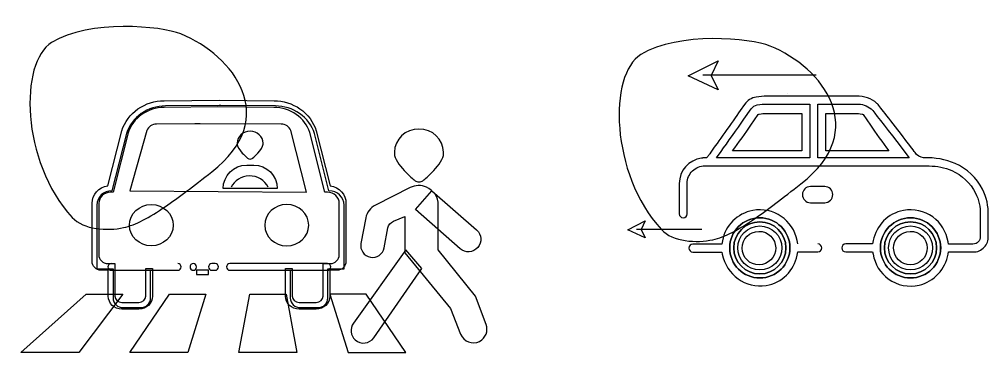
# Model space of a CAD drawing. Header units: millimetres. Extents: x 27 to 266, y 34 to 188.
# Drawn here: x 27.2 to 134.2, y 150.7 to 187.6 of the extents above; entities that cross this region are included whole.
import ezdxf

# ---------------------------------------------------------------- set-up
doc = ezdxf.new("R2010")
doc.units = ezdxf.units.MM
doc.layers.get('0').update_dxf_attribs({"linetype": 'CONTINUOUS'})

msp = doc.modelspace()

# ---------------------------------------------------------------- linework, layer by layer
at = {"color": 160}
for p, q in [((101.017, 181.317), (104.325, 182.998)), ((104.325, 182.998), (103.572, 181.376)), ((104.331, 179.776), (101.017, 181.317)), ((102.642, 181.423), (115.142, 181.423)), ((103.572, 181.376), (104.331, 179.776)), ((119.601, 179.064), (109.703, 179.064)), ((111.963, 179.356), (111.963, 179.356)), ((43.1821, 178.579), (49.2993, 178.628)), ((49.1091, 177.89), (43.1878, 177.84)), ((55.3089, 177.84), (49.1091, 177.89)), ((49.2993, 178.628), (55.3145, 178.579)), ((107.262, 178.171), (106.777, 177.479)), ((107.18, 176.528), (107.986, 177.675)), ((109.699, 178.191), (114.449, 178.191)), ((114.449, 178.191), (114.449, 172.245)), ((115.327, 178.193), (119.615, 178.194)), ((115.327, 172.247), (115.327, 178.193)), ((121.234, 177.676), (121.285, 177.628)), ((107.96, 175.882), (108.771, 177.038)), ((109.729, 177.162), (113.589, 177.162)), ((113.589, 177.162), (113.589, 173.021)), ((116.224, 177.162), (119.378, 177.162)), ((116.224, 173.021), (116.224, 177.162)), ((120.336, 177.038), (121.147, 175.882)), ((46.579, 176.035), (42.3513, 175.995)), ((47.1689, 176.035), (46.579, 176.035)), ((56.0931, 175.995), (47.1689, 176.035)), ((36.9796, 169.182), (38.5163, 175.245)), ((39.2257, 175.044), (37.5613, 168.472)), ((41.2873, 175.266), (39.4092, 168.602)), ((58.9153, 168.458), (57.1581, 175.266)), ((60.9353, 168.472), (59.2653, 175.063)), ((59.975, 175.265), (61.517, 169.182)), ((51.2452, 173.867), (51.2396, 173.791)), ((54.1087, 173.791), (54.1045, 173.867)), ((124.05, 174.056), (125.433, 172.247)), ((51.8171, 172.789), (51.9328, 172.668)), ((53.4155, 172.668), (53.5312, 172.789)), ((68.6139, 172.9), (68.6043, 172.756)), ((74.0322, 172.756), (74.0227, 172.9)), ((103.05, 172.247), (102.656, 172.247)), ((103.185, 172.411), (103.05, 172.247)), ((103.535, 172.9), (103.409, 172.716)), ((104.148, 172.245), (104.658, 172.959)), ((113.589, 173.021), (105.942, 173.021)), ((125.433, 172.247), (115.327, 172.247)), ((123.166, 173.021), (116.224, 173.021)), ((127.04, 172.277), (127.018, 172.278)), ((127.065, 172.277), (127.04, 172.277)), ((52.3035, 171.458), (53.0722, 171.458)), ((102.595, 172.229), (102.507, 172.208)), ((102.897, 171.369), (127.627, 171.369)), ((114.449, 172.245), (104.148, 172.245)), ((69.6969, 170.862), (69.9149, 170.633)), ((72.722, 170.633), (72.9396, 170.862)), ((100.044, 169.432), (100.044, 166.07)), ((100.922, 166.07), (100.922, 169.434)), ((116.1, 169.085), (114.53, 169.085)), ((37.5613, 168.472), (37.2787, 168.468)), ((39.4092, 168.602), (58.9153, 168.458)), ((55.6729, 168.859), (49.7032, 168.859)), ((55.6729, 168.859), (55.6729, 168.859)), ((61.2179, 168.468), (60.9353, 168.472)), ((70.3598, 168.965), (66.5138, 167.033)), ((70.9154, 166.548), (72.7301, 168.622)), ((72.7301, 168.622), (77.6841, 164.288)), ((35.2351, 160.827), (35.2351, 167.237)), ((35.9724, 167.237), (35.9724, 161.565)), ((62.5242, 161.565), (62.5242, 167.237)), ((63.2615, 167.237), (63.2615, 160.827)), ((73.4233, 162.077), (73.4413, 167.058)), ((114.53, 167.305), (116.1, 167.305)), ((75.8694, 162.213), (70.9154, 166.548)), ((44.1992, 164.816), (44.1992, 164.816)), ((54.2974, 164.816), (54.2974, 164.816)), ((65.4459, 165.62), (64.9097, 162.8)), ((65.4459, 165.62), (65.4459, 165.62)), ((68.49, 165.246), (69.741, 165.759)), ((69.741, 165.759), (69.741, 161.742)), ((94.3737, 164.32), (96.2875, 165.293)), ((96.2875, 165.293), (95.8522, 164.355)), ((108.94, 165.633), (108.941, 165.633)), ((67.4716, 162.312), (67.8879, 164.507)), ((96.2918, 163.429), (94.3737, 164.32)), ((95.3149, 164.382), (102.549, 164.382)), ((95.8522, 164.355), (96.2918, 163.429)), ((104.745, 162.719), (101.55, 162.719)), ((104.813, 163.088), (104.745, 162.719)), ((107.02, 162.636), (107.02, 162.636)), ((113.134, 162.74), (113.064, 163.106)), ((121.384, 162.74), (118.422, 162.74)), ((121.455, 163.106), (121.384, 162.74)), ((123.746, 162.636), (123.746, 162.636)), ((129.775, 162.731), (129.73, 162.975)), ((132.464, 162.731), (129.775, 162.731)), ((69.8747, 162.078), (64.0733, 153.975)), ((69.741, 161.742), (74.8097, 155.608)), ((71.622, 160.014), (69.8747, 162.078)), ((77.549, 156.959), (73.4233, 162.077)), ((75.8694, 162.213), (75.8694, 162.213)), ((101.55, 161.842), (104.749, 161.842)), ((104.749, 161.842), (104.796, 161.608)), ((113.064, 161.496), (113.135, 161.862)), ((113.135, 161.862), (115.345, 161.862)), ((118.422, 161.862), (121.387, 161.862)), ((121.387, 161.862), (121.434, 161.618)), ((129.735, 161.623), (129.78, 161.855)), ((129.78, 161.855), (132.467, 161.855)), ((36.9729, 160.565), (37.761, 160.565)), ((37.761, 160.565), (37.761, 156.963)), ((48.8075, 160.565), (48.4614, 160.565)), ((61.2126, 160.565), (50.4444, 160.565)), ((60.7356, 156.963), (60.7356, 160.565)), ((60.7356, 160.565), (61.5237, 160.565)), ((65.9571, 161.274), (65.9571, 161.274)), ((37.0223, 159.826), (36.2342, 159.826)), ((37.0223, 156.963), (37.0223, 159.826)), ((37.3585, 159.826), (44.6938, 159.826)), ((41.166, 156.963), (41.166, 160.036)), ((41.166, 160.036), (41.9047, 160.036)), ((41.9047, 160.036), (41.9047, 156.963)), ((45.0631, 160.196), (45.0631, 160.196)), ((46.0431, 160.196), (46.0431, 160.196)), ((46.7663, 160.182), (46.7663, 160.209)), ((48.0921, 160.196), (48.0921, 160.196)), ((48.4614, 159.826), (48.8075, 159.826)), ((49.1765, 160.196), (49.1765, 160.196)), ((50.0765, 160.196), (50.0765, 160.196)), ((50.4444, 159.826), (61.2126, 159.826)), ((56.5919, 156.963), (56.5919, 160.036)), ((56.5919, 160.036), (57.3306, 160.036)), ((57.3306, 160.036), (57.3306, 156.963)), ((62.2625, 159.826), (61.4743, 159.826)), ((61.4743, 159.826), (61.4743, 156.963)), ((66.3402, 152.379), (71.622, 160.014)), ((108.942, 158.978), (108.941, 158.978)), ((125.575, 158.978), (125.575, 158.978)), ((27.3844, 150.723), (34.597, 157.18)), ((38.614, 157.18), (33.784, 150.723)), ((34.597, 157.18), (38.614, 157.18)), ((38.5177, 156.272), (40.4096, 156.272)), ((39.3996, 150.723), (43.7885, 157.18)), ((43.7885, 157.18), (47.807, 157.18)), ((47.807, 157.18), (45.7976, 150.723)), ((51.4421, 150.723), (52.6327, 157.18)), ((52.6327, 157.18), (56.6512, 157.18)), ((56.6512, 157.18), (57.8418, 150.723)), ((58.087, 156.272), (59.9793, 156.272)), ((65.4939, 157.18), (61.4772, 157.18)), ((61.4772, 157.18), (63.4862, 150.723)), ((69.8846, 150.723), (65.4939, 157.18)), ((78.7259, 153.841), (77.549, 156.959)), ((40.4096, 155.535), (38.5177, 155.535)), ((59.9793, 155.535), (58.087, 155.535)), ((74.8097, 155.608), (75.9188, 152.765)), ((64.2814, 152.131), (64.2814, 152.13)), ((78.0038, 151.973), (78.0038, 151.973)), ((33.784, 150.723), (27.3844, 150.723)), ((45.7976, 150.723), (39.3996, 150.723)), ((57.8418, 150.723), (51.4421, 150.723)), ((63.4862, 150.723), (69.8846, 150.723))]:
    msp.add_line(p, q, dxfattribs=at)
at = {"color": 7}
for p, q in [((102.642, 181.423), (115.142, 181.423)), ((49.2647, 178.055), (43.3419, 178.005)), ((49.4563, 178.055), (49.2647, 178.055)), ((55.4672, 178.005), (49.4563, 178.055)), ((40.6894, 177.173), (40.67, 177.159)), ((58.1395, 177.159), (58.1201, 177.173)), ((116.224, 177.162), (119.378, 177.162)), ((120.336, 177.038), (121.147, 175.882)), ((46.579, 176.035), (42.3513, 175.995)), ((47.1689, 176.035), (46.579, 176.035)), ((56.0931, 175.995), (47.1689, 176.035)), ((39.0303, 174.95), (37.429, 168.632)), ((41.2873, 175.266), (39.4092, 168.602)), ((58.9153, 168.458), (57.1581, 175.266)), ((61.3805, 168.632), (59.7793, 174.95)), ((51.2452, 173.867), (51.2396, 173.791)), ((51.8171, 172.789), (51.9328, 172.668)), ((53.4155, 172.668), (53.5312, 172.789)), ((68.6139, 172.9), (68.6043, 172.756)), ((123.166, 173.021), (116.224, 173.021)), ((52.3035, 171.458), (53.0722, 171.458)), ((69.6969, 170.862), (69.9149, 170.633)), ((72.722, 170.633), (72.9396, 170.862)), ((116.1, 169.085), (114.53, 169.085)), ((37.429, 168.632), (37.429, 168.632)), ((55.6729, 168.859), (49.7032, 168.859)), ((70.3598, 168.965), (66.5138, 167.033)), ((70.9154, 166.548), (72.7301, 168.622)), ((72.7301, 168.622), (77.6841, 164.288)), ((35.76, 167.033), (35.76, 159.992)), ((63.0495, 159.992), (63.0495, 167.033)), ((73.4233, 162.077), (73.4413, 167.058)), ((75.8694, 162.213), (70.9154, 166.548)), ((65.4459, 165.62), (64.9097, 162.8)), ((68.49, 165.246), (69.741, 165.759)), ((69.741, 165.759), (69.741, 161.742)), ((108.941, 165.633), (108.94, 165.633)), ((67.4716, 162.312), (67.8879, 164.507)), ((95.3149, 164.382), (102.549, 164.382)), ((108.941, 164.731), (108.941, 164.731)), ((69.8747, 162.078), (64.0733, 153.975)), ((69.741, 161.742), (74.8097, 155.608)), ((77.549, 156.959), (73.4233, 162.077)), ((111.818, 162.305), (111.818, 162.305)), ((111.818, 162.305), (111.818, 162.305)), ((65.9571, 161.274), (65.9571, 161.274)), ((35.76, 159.992), (37.549, 159.992)), ((37.549, 159.992), (37.549, 156.759)), ((41.6927, 156.759), (41.6927, 159.832)), ((48.0921, 159.826), (46.7663, 159.826)), ((46.7663, 159.826), (46.7663, 159.377)), ((48.0921, 159.377), (48.0921, 159.826)), ((57.1168, 159.832), (57.1168, 156.759)), ((61.2606, 156.759), (61.2606, 159.992)), ((61.2606, 159.992), (63.0495, 159.992)), ((66.3402, 152.379), (71.622, 160.014)), ((108.942, 159.88), (108.941, 159.88)), ((46.7663, 159.377), (48.0921, 159.377)), ((108.941, 158.978), (108.942, 158.978)), ((108.942, 158.978), (108.942, 158.978)), ((125.575, 158.978), (125.575, 158.978)), ((27.3844, 150.723), (34.597, 157.18)), ((38.614, 157.18), (33.784, 150.723)), ((34.597, 157.18), (38.614, 157.18)), ((39.3996, 150.723), (43.7885, 157.18)), ((43.7885, 157.18), (47.807, 157.18)), ((47.807, 157.18), (45.7976, 150.723)), ((51.4421, 150.723), (52.6327, 157.18)), ((52.6327, 157.18), (56.6512, 157.18)), ((56.6512, 157.18), (57.8418, 150.723)), ((65.4939, 157.18), (61.4772, 157.18)), ((61.4772, 157.18), (63.4862, 150.723)), ((69.8846, 150.723), (65.4939, 157.18)), ((78.7259, 153.841), (77.549, 156.959)), ((38.6747, 155.699), (40.5666, 155.699)), ((58.2429, 155.699), (60.1349, 155.699)), ((74.8097, 155.608), (75.9188, 152.765)), ((64.2814, 152.131), (64.2814, 152.13)), ((78.0038, 151.973), (78.0038, 151.973)), ((33.784, 150.723), (27.3844, 150.723)), ((45.7976, 150.723), (39.3996, 150.723)), ((57.8418, 150.723), (51.4421, 150.723)), ((63.4862, 150.723), (69.8846, 150.723))]:
    msp.add_line(p, q, dxfattribs=at)
at = {"color": 2}
for p, q in [((107.96, 175.882), (108.771, 177.038)), ((109.729, 177.162), (113.589, 177.162)), ((113.589, 173.021), (105.942, 173.021))]:
    msp.add_line(p, q, dxfattribs=at)
for points in [[(45.037, 185.955), (42.8653, 186.847), (34.9567, 187.573), (30.7647, 185.014)], [(110.079, 184.618), (107.907, 185.509), (99.9973, 186.236), (95.8053, 183.676)], [(48.4449, 170.724), (56.0931, 176.677), (50.9214, 183.542), (45.037, 185.955)], [(30.7647, 185.014), (27.2094, 182.844), (27.3417, 171.887), (33.0371, 165.673)], [(113.485, 169.386), (121.134, 175.34), (115.962, 182.204), (110.079, 184.618)], [(95.8053, 183.676), (92.25, 181.506), (92.3823, 170.549), (98.0779, 164.335)], [(108.771, 177.038), (108.796, 177.074), (108.835, 177.101), (108.862, 177.107)], [(108.862, 177.107), (109.145, 177.151), (109.431, 177.17), (109.729, 177.162)], [(105.942, 173.021), (106.595, 173.943), (107.378, 175.055), (107.96, 175.882)], [(43.3215, 166.87), (44.7477, 167.855), (46.4054, 169.135), (48.4449, 170.724)], [(108.362, 165.533), (109.788, 166.517), (111.446, 167.797), (113.485, 169.386)], [(38.7131, 164.55), (40.0801, 164.858), (41.5163, 165.625), (43.3215, 166.87)], [(33.0371, 165.673), (34.2842, 164.312), (36.9327, 164.152), (38.7131, 164.55)], [(103.754, 163.213), (105.121, 163.52), (106.557, 164.287), (108.362, 165.533)], [(98.0779, 164.335), (99.3249, 162.974), (101.974, 162.814), (103.754, 163.213)]]:
    msp.add_open_spline(points, degree=3, dxfattribs=at)
at = {"color": 160}
for points in [[(108.534, 178.984), (108.026, 178.897), (107.56, 178.601), (107.262, 178.171)], [(109.703, 179.064), (109.309, 179.072), (108.917, 179.044), (108.534, 178.984)], [(121.867, 178.284), (121.256, 178.827), (120.439, 179.111), (119.601, 179.064)], [(38.5163, 175.245), (38.8207, 176.221), (39.4533, 177.074), (40.302, 177.665)], [(40.302, 177.665), (41.1565, 178.262), (42.146, 178.572), (43.1821, 178.579)], [(43.1878, 177.84), (42.3002, 177.835), (41.4556, 177.57), (40.7444, 177.074)], [(57.773, 177.06), (57.041, 177.57), (56.1964, 177.835), (55.3089, 177.84)], [(55.3145, 178.579), (56.3506, 178.572), (57.3401, 178.262), (58.1752, 177.679)], [(58.1752, 177.679), (59.0434, 177.074), (59.6759, 176.221), (59.975, 175.265)], [(107.986, 177.675), (108.137, 177.902), (108.387, 178.067), (108.664, 178.121)], [(108.664, 178.121), (109.015, 178.177), (109.358, 178.2), (109.699, 178.191)], [(119.615, 178.194), (120.203, 178.229), (120.777, 178.045), (121.234, 177.676)], [(121.285, 177.628), (121.486, 177.406), (122.761, 175.741), (124.05, 174.056)], [(124.757, 174.577), (123.111, 176.731), (122.096, 178.055), (121.867, 178.284)], [(40.7444, 177.074), (40.0085, 176.561), (39.4765, 175.845), (39.2257, 175.044)], [(59.2653, 175.063), (59.0201, 175.845), (58.4881, 176.561), (57.773, 177.06)], [(106.777, 177.479), (105.884, 176.21), (104.243, 173.875), (103.535, 172.9)], [(104.658, 172.959), (105.368, 173.953), (106.437, 175.471), (107.18, 176.528)], [(108.771, 177.038), (108.796, 177.074), (108.835, 177.101), (108.862, 177.107)], [(108.862, 177.107), (109.145, 177.151), (109.431, 177.17), (109.729, 177.162)], [(119.378, 177.162), (119.676, 177.17), (119.962, 177.151), (120.245, 177.105)], [(120.245, 177.105), (120.273, 177.1), (120.311, 177.074), (120.336, 177.038)], [(42.3513, 175.995), (41.8677, 175.993), (41.4376, 175.7), (41.2873, 175.266)], [(57.1581, 175.266), (57.0068, 175.7), (56.5781, 175.993), (56.0931, 175.995)], [(105.942, 173.021), (106.595, 173.943), (107.378, 175.055), (107.96, 175.882)], [(121.147, 175.882), (121.731, 175.055), (122.512, 173.943), (123.166, 173.021)], [(52.6743, 175.212), (51.8844, 175.212), (51.2452, 174.61), (51.2452, 173.867)], [(54.1045, 173.867), (54.1045, 174.61), (53.4638, 175.212), (52.6743, 175.212)], [(71.3176, 175.443), (69.8253, 175.443), (68.6139, 174.305), (68.6139, 172.9)], [(74.0227, 172.9), (74.0227, 174.305), (72.8116, 175.443), (71.3176, 175.443)], [(126.073, 172.858), (125.858, 173.135), (125.348, 173.802), (124.757, 174.577)], [(51.2396, 173.791), (51.2396, 173.492), (51.5235, 173.106), (51.8171, 172.789)], [(53.5312, 172.789), (53.8247, 173.106), (54.1087, 173.492), (54.1087, 173.791)], [(51.9328, 172.668), (52.1892, 172.405), (52.4245, 172.211), (52.4468, 172.193)], [(52.9029, 172.193), (52.9237, 172.211), (53.1594, 172.405), (53.4155, 172.668)], [(68.6043, 172.756), (68.6043, 172.192), (69.143, 171.462), (69.6969, 170.862)], [(72.9396, 170.862), (73.4935, 171.462), (74.0322, 172.192), (74.0322, 172.756)], [(102.656, 172.247), (102.658, 172.245), (102.627, 172.238), (102.595, 172.229)], [(103.409, 172.716), (103.346, 172.619), (103.269, 172.513), (103.185, 172.411)], [(127.018, 172.278), (126.628, 172.31), (126.276, 172.526), (126.073, 172.858)], [(130.52, 171.644), (129.43, 172.087), (128.257, 172.303), (127.065, 172.277)], [(49.7032, 168.859), (49.7032, 170.295), (50.8674, 171.458), (52.3035, 171.458)], [(52.4468, 172.193), (52.5074, 172.145), (52.5872, 172.117), (52.6743, 172.117)], [(52.6743, 172.117), (52.7611, 172.117), (52.8422, 172.145), (52.9029, 172.193)], [(53.0722, 171.458), (54.5084, 171.458), (55.6729, 170.295), (55.6729, 168.859)], [(102.507, 172.208), (101.108, 172.036), (100.048, 170.842), (100.044, 169.432)], [(101.51, 170.813), (101.883, 171.177), (102.372, 171.385), (102.897, 171.369)], [(127.627, 171.369), (128.514, 171.355), (129.347, 171.181), (130.135, 170.853)], [(133.513, 168.782), (132.866, 170.045), (131.804, 171.059), (130.52, 171.644)], [(52.5611, 170.254), (51.6834, 170.225), (50.9404, 169.719), (50.6042, 169.011)], [(54.6587, 169.02), (54.3045, 169.773), (53.4913, 170.285), (52.5611, 170.254)], [(69.9149, 170.633), (70.4014, 170.134), (70.8462, 169.767), (70.8875, 169.734)], [(71.749, 169.734), (71.7903, 169.767), (72.2355, 170.134), (72.722, 170.633)], [(100.922, 169.434), (100.928, 169.96), (101.137, 170.448), (101.51, 170.813)], [(130.135, 170.853), (131.262, 170.342), (132.183, 169.464), (132.738, 168.374)], [(35.2351, 167.237), (35.2351, 168.21), (35.9943, 169.032), (36.9796, 169.182)], [(61.517, 169.182), (62.5023, 169.032), (63.2615, 168.21), (63.2615, 167.237)], [(72.1374, 169.026), (71.5656, 169.266), (70.9154, 169.244), (70.3598, 168.965)], [(70.8875, 169.734), (71.0008, 169.642), (71.1535, 169.591), (71.319, 169.591)], [(71.319, 169.591), (71.483, 169.591), (71.6361, 169.642), (71.749, 169.734)], [(114.53, 169.085), (114.04, 169.085), (113.641, 168.686), (113.641, 168.195)], [(116.99, 168.195), (116.99, 168.686), (116.59, 169.085), (116.1, 169.085)], [(37.2787, 168.468), (36.5594, 168.456), (35.9724, 167.903), (35.9724, 167.237)], [(62.5242, 167.237), (62.5242, 167.903), (61.9372, 168.456), (61.2179, 168.468)], [(73.4413, 167.058), (73.4441, 167.917), (72.9297, 168.693), (72.1374, 169.026)], [(113.641, 168.195), (113.641, 167.703), (114.04, 167.305), (114.53, 167.305)], [(116.1, 167.305), (116.59, 167.305), (116.99, 167.703), (116.99, 168.195)], [(132.738, 168.374), (133.128, 167.644), (133.314, 166.812), (133.27, 165.976)], [(134.145, 165.934), (134.195, 166.93), (133.975, 167.911), (133.513, 168.782)], [(39.3485, 164.816), (39.3485, 166.077), (40.4357, 167.098), (41.7738, 167.098)], [(41.7738, 167.098), (43.1147, 167.098), (44.1992, 166.077), (44.1992, 164.816)], [(56.7228, 167.098), (55.3833, 167.098), (54.2974, 166.077), (54.2974, 164.816)], [(59.1481, 164.816), (59.1481, 166.077), (58.0623, 167.098), (56.7228, 167.098)], [(66.5138, 167.033), (65.9571, 166.754), (65.563, 166.231), (65.4459, 165.62)], [(100.044, 166.07), (100.044, 165.829), (100.241, 165.632), (100.484, 165.632)], [(100.484, 165.632), (100.725, 165.632), (100.922, 165.829), (100.922, 166.07)], [(108.152, 166.442), (106.444, 166.116), (105.132, 164.798), (104.813, 163.088)], [(113.064, 163.106), (112.63, 165.38), (110.426, 166.875), (108.152, 166.442)], [(124.799, 166.444), (123.093, 166.121), (121.78, 164.811), (121.455, 163.106)], [(128.039, 165.722), (127.094, 166.404), (125.936, 166.661), (124.799, 166.444)], [(133.27, 165.976), (133.252, 165.479), (133.258, 164.981), (133.265, 164.501)], [(134.142, 164.983), (134.14, 165.301), (134.137, 165.618), (134.145, 165.934)], [(41.7738, 162.534), (40.4357, 162.534), (39.3485, 163.555), (39.3485, 164.816)], [(44.1992, 164.816), (44.1992, 163.555), (43.1147, 162.534), (41.7738, 162.534)], [(54.2974, 164.816), (54.2974, 163.555), (55.3833, 162.534), (56.7228, 162.534)], [(56.7228, 162.534), (58.0623, 162.534), (59.1481, 163.555), (59.1481, 164.816)], [(67.8879, 164.507), (67.951, 164.84), (68.1771, 165.118), (68.49, 165.246)], [(105.613, 162.304), (105.613, 164.138), (107.105, 165.632), (108.94, 165.633)], [(108.941, 165.633), (110.775, 165.633), (112.269, 164.141), (112.269, 162.307)], [(122.246, 162.305), (122.246, 164.139), (123.74, 165.633), (125.575, 165.633)], [(125.575, 165.633), (127.409, 165.633), (128.903, 164.139), (128.903, 162.305)], [(129.73, 162.975), (129.523, 164.068), (128.94, 165.072), (128.039, 165.722)], [(134.145, 164.502), (134.145, 164.67), (134.144, 164.827), (134.142, 164.983)], [(77.6841, 164.288), (78.256, 163.787), (78.3138, 162.916), (77.8136, 162.343)], [(107.02, 162.636), (107.214, 163.639), (108.186, 164.297), (109.19, 164.101)], [(109.19, 164.101), (110.195, 163.907), (110.851, 162.934), (110.657, 161.931)], [(123.746, 162.636), (123.942, 163.639), (124.914, 164.297), (125.918, 164.101)], [(125.918, 164.101), (126.923, 163.907), (127.579, 162.934), (127.385, 161.931)], [(133.265, 164.501), (133.265, 164.367), (133.267, 164.239), (133.269, 164.11)], [(133.269, 164.11), (133.27, 163.949), (133.271, 163.788), (133.27, 163.624)], [(134.152, 163.593), (134.152, 163.919), (134.152, 164.211), (134.145, 164.502)], [(64.9097, 162.8), (64.7746, 162.089), (65.2445, 161.404), (65.9571, 161.274)], [(101.55, 162.719), (101.309, 162.719), (101.112, 162.522), (101.112, 162.281)], [(108.485, 160.464), (107.482, 160.66), (106.824, 161.631), (107.02, 162.636)], [(115.783, 162.3), (115.783, 162.542), (115.587, 162.74), (115.345, 162.74)], [(118.422, 162.74), (118.179, 162.74), (117.982, 162.542), (117.982, 162.3)], [(125.213, 160.464), (124.208, 160.66), (123.552, 161.631), (123.746, 162.636)], [(133.27, 163.624), (133.27, 163.058), (132.976, 162.731), (132.464, 162.731)], [(133.722, 162.383), (134.021, 162.702), (134.177, 163.145), (134.153, 163.583)], [(134.153, 163.583), (134.153, 163.586), (134.153, 163.59), (134.152, 163.593)], [(35.9724, 161.565), (35.9724, 161.013), (36.4201, 160.565), (36.9729, 160.565)], [(61.5237, 160.565), (62.0765, 160.565), (62.5242, 161.013), (62.5242, 161.565)], [(65.9571, 161.274), (66.6612, 161.145), (67.3379, 161.609), (67.4716, 162.312)], [(77.8136, 162.343), (77.312, 161.771), (76.4413, 161.712), (75.8694, 162.213)], [(101.112, 162.281), (101.112, 162.038), (101.309, 161.842), (101.55, 161.842)], [(104.796, 161.608), (105.242, 159.358), (107.374, 157.773), (109.635, 158.153)], [(108.941, 158.978), (107.107, 158.978), (105.614, 160.468), (105.613, 162.304)], [(110.657, 161.931), (110.461, 160.926), (109.489, 160.27), (108.485, 160.464)], [(112.269, 162.307), (112.267, 160.473), (110.775, 158.979), (108.942, 158.978)], [(115.345, 161.862), (115.587, 161.862), (115.783, 162.059), (115.783, 162.3)], [(117.982, 162.3), (117.982, 162.059), (118.179, 161.862), (118.422, 161.862)], [(121.434, 161.618), (121.642, 160.528), (122.224, 159.524), (123.125, 158.875)], [(125.575, 158.978), (123.74, 158.978), (122.246, 160.47), (122.246, 162.305)], [(127.385, 161.931), (127.189, 160.926), (126.217, 160.27), (125.213, 160.464)], [(128.903, 162.305), (128.9, 160.473), (127.408, 158.979), (125.575, 158.978)], [(126.529, 158.189), (128.181, 158.568), (129.413, 159.959), (129.735, 161.623)], [(132.467, 161.855), (132.96, 161.842), (133.396, 162.031), (133.722, 162.383)], [(36.2342, 159.826), (35.6817, 159.826), (35.2351, 160.274), (35.2351, 160.827)], [(37.3585, 160.565), (37.1546, 160.565), (36.9895, 160.4), (36.9895, 160.196)], [(45.0631, 160.196), (45.0631, 160.4), (44.898, 160.565), (44.6938, 160.565)], [(46.4125, 160.565), (46.2082, 160.565), (46.0431, 160.4), (46.0431, 160.196)], [(46.7663, 160.209), (46.7663, 160.406), (46.6079, 160.565), (46.4125, 160.565)], [(48.4614, 160.565), (48.2575, 160.565), (48.0921, 160.4), (48.0921, 160.196)], [(49.1765, 160.196), (49.1765, 160.4), (49.0114, 160.565), (48.8075, 160.565)], [(50.4444, 160.565), (50.2419, 160.565), (50.0765, 160.4), (50.0765, 160.196)], [(61.5819, 160.196), (61.5819, 160.4), (61.4165, 160.565), (61.2126, 160.565)], [(63.2615, 160.827), (63.2615, 160.274), (62.8153, 159.826), (62.2625, 159.826)], [(109.635, 158.153), (111.377, 158.447), (112.73, 159.772), (113.064, 161.496)], [(36.9895, 160.196), (36.9895, 159.992), (37.1546, 159.826), (37.3585, 159.826)], [(44.6938, 159.826), (44.898, 159.826), (45.0631, 159.992), (45.0631, 160.196)], [(46.0431, 160.196), (46.0431, 159.992), (46.2082, 159.826), (46.4125, 159.826)], [(46.4125, 159.826), (46.6079, 159.826), (46.7663, 159.986), (46.7663, 160.182)], [(48.0921, 160.196), (48.0921, 159.992), (48.2575, 159.826), (48.4614, 159.826)], [(48.8075, 159.826), (49.0114, 159.826), (49.1765, 159.992), (49.1765, 160.196)], [(50.0765, 160.196), (50.0765, 159.992), (50.2419, 159.826), (50.4444, 159.826)], [(61.2126, 159.826), (61.4165, 159.826), (61.5819, 159.992), (61.5819, 160.196)], [(123.125, 158.875), (124.116, 158.162), (125.338, 157.916), (126.529, 158.189)], [(38.5177, 155.535), (37.6936, 155.535), (37.0223, 156.176), (37.0223, 156.963)], [(37.761, 156.963), (37.761, 156.582), (38.1014, 156.272), (38.5177, 156.272)], [(40.4096, 156.272), (40.827, 156.272), (41.166, 156.582), (41.166, 156.963)], [(41.9047, 156.963), (41.9047, 156.176), (41.2351, 155.535), (40.4096, 155.535)], [(58.087, 155.535), (57.2615, 155.535), (56.5919, 156.176), (56.5919, 156.963)], [(57.3306, 156.963), (57.3306, 156.582), (57.6696, 156.272), (58.087, 156.272)], [(59.9793, 156.272), (60.3952, 156.272), (60.7356, 156.582), (60.7356, 156.963)], [(61.4743, 156.963), (61.4743, 156.176), (60.803, 155.535), (59.9793, 155.535)], [(64.0733, 153.975), (63.6598, 153.398), (63.7494, 152.601), (64.2814, 152.131)], [(78.0038, 151.973), (78.6846, 152.321), (78.9961, 153.126), (78.7259, 153.841)], [(64.2814, 152.13), (64.903, 151.579), (65.8675, 151.696), (66.3402, 152.379)], [(75.9188, 152.765), (76.2427, 151.936), (77.2114, 151.568), (78.0038, 151.973)]]:
    msp.add_open_spline(points, degree=3, dxfattribs=at)
at = {"color": 7}
for points in [[(43.3419, 178.005), (42.3855, 177.999), (41.457, 177.708), (40.6894, 177.173)], [(58.1201, 177.173), (57.3525, 177.708), (56.4236, 177.999), (55.4672, 178.005)], [(40.67, 177.159), (39.8833, 176.609), (39.3072, 175.835), (39.0303, 174.95)], [(59.7793, 174.95), (59.5023, 175.835), (58.9262, 176.609), (58.1395, 177.159)], [(119.378, 177.162), (119.676, 177.17), (119.962, 177.151), (120.245, 177.105)], [(120.245, 177.105), (120.273, 177.1), (120.311, 177.074), (120.336, 177.038)], [(42.3513, 175.995), (41.8677, 175.993), (41.4376, 175.7), (41.2873, 175.266)], [(57.1581, 175.266), (57.0068, 175.7), (56.5781, 175.993), (56.0931, 175.995)], [(121.147, 175.882), (121.731, 175.055), (122.512, 173.943), (123.166, 173.021)], [(52.6743, 175.212), (51.8844, 175.212), (51.2452, 174.61), (51.2452, 173.867)], [(54.1045, 173.867), (54.1045, 174.61), (53.4638, 175.212), (52.6743, 175.212)], [(71.3176, 175.443), (69.8253, 175.443), (68.6139, 174.305), (68.6139, 172.9)], [(74.0227, 172.9), (74.0227, 174.305), (72.8116, 175.443), (71.3176, 175.443)], [(51.2396, 173.791), (51.2396, 173.492), (51.5235, 173.106), (51.8171, 172.789)], [(53.5312, 172.789), (53.8247, 173.106), (54.1087, 173.492), (54.1087, 173.791)], [(51.9328, 172.668), (52.1892, 172.405), (52.4245, 172.211), (52.4468, 172.193)], [(52.9029, 172.193), (52.9237, 172.211), (53.1594, 172.405), (53.4155, 172.668)], [(68.6043, 172.756), (68.6043, 172.192), (69.143, 171.462), (69.6969, 170.862)], [(72.9396, 170.862), (73.4935, 171.462), (74.0322, 172.192), (74.0322, 172.756)], [(49.7032, 168.859), (49.7032, 170.295), (50.8674, 171.458), (52.3035, 171.458)], [(52.4468, 172.193), (52.5074, 172.145), (52.5872, 172.117), (52.6743, 172.117)], [(52.6743, 172.117), (52.7611, 172.117), (52.8422, 172.145), (52.9029, 172.193)], [(53.0722, 171.458), (54.5084, 171.458), (55.6729, 170.295), (55.6729, 168.859)], [(69.9149, 170.633), (70.4014, 170.134), (70.8462, 169.767), (70.8875, 169.734)], [(71.749, 169.734), (71.7903, 169.767), (72.2355, 170.134), (72.722, 170.633)], [(72.1374, 169.026), (71.5656, 169.266), (70.9154, 169.244), (70.3598, 168.965)], [(70.8875, 169.734), (71.0008, 169.642), (71.1535, 169.591), (71.319, 169.591)], [(71.319, 169.591), (71.483, 169.591), (71.6361, 169.642), (71.749, 169.734)], [(114.53, 169.085), (114.04, 169.085), (113.641, 168.686), (113.641, 168.195)], [(116.99, 168.195), (116.99, 168.686), (116.59, 169.085), (116.1, 169.085)], [(37.429, 168.632), (36.503, 168.617), (35.76, 167.904), (35.76, 167.033)], [(63.0495, 167.033), (63.0495, 167.904), (62.3066, 168.617), (61.3805, 168.632)], [(73.4413, 167.058), (73.4441, 167.917), (72.9297, 168.693), (72.1374, 169.026)], [(113.641, 168.195), (113.641, 167.703), (114.04, 167.305), (114.53, 167.305)], [(116.1, 167.305), (116.59, 167.305), (116.99, 167.703), (116.99, 168.195)], [(39.3485, 164.816), (39.3485, 166.077), (40.4357, 167.098), (41.7738, 167.098)], [(41.7738, 167.098), (43.1147, 167.098), (44.1992, 166.077), (44.1992, 164.816)], [(56.7228, 167.098), (55.3833, 167.098), (54.2974, 166.077), (54.2974, 164.816)], [(59.1481, 164.816), (59.1481, 166.077), (58.0623, 167.098), (56.7228, 167.098)], [(66.5138, 167.033), (65.9571, 166.754), (65.563, 166.231), (65.4459, 165.62)], [(41.7738, 162.534), (40.4357, 162.534), (39.3485, 163.555), (39.3485, 164.816)], [(44.1992, 164.816), (44.1992, 163.555), (43.1147, 162.534), (41.7738, 162.534)], [(54.2974, 164.816), (54.2974, 163.555), (55.3833, 162.534), (56.7228, 162.534)], [(56.7228, 162.534), (58.0623, 162.534), (59.1481, 163.555), (59.1481, 164.816)], [(67.8879, 164.507), (67.951, 164.84), (68.1771, 165.118), (68.49, 165.246)], [(108.94, 165.633), (107.105, 165.632), (105.613, 164.138), (105.613, 162.304)], [(108.94, 165.181), (107.352, 165.181), (106.063, 163.893), (106.065, 162.304)], [(106.065, 162.304), (106.063, 163.893), (107.351, 165.181), (108.94, 165.181)], [(111.818, 162.305), (111.817, 163.894), (110.528, 165.183), (108.94, 165.181)], [(108.94, 165.181), (110.528, 165.183), (111.817, 163.894), (111.818, 162.305)], [(112.269, 162.307), (112.269, 164.141), (110.775, 165.633), (108.941, 165.633)], [(125.575, 165.633), (123.74, 165.633), (122.246, 164.139), (122.246, 162.305)], [(125.575, 165.181), (123.986, 165.181), (122.698, 163.893), (122.698, 162.305)], [(122.698, 162.305), (122.698, 163.894), (123.985, 165.181), (125.575, 165.181)], [(128.902, 162.305), (128.902, 164.139), (127.409, 165.633), (125.575, 165.633)], [(128.451, 162.305), (128.451, 163.893), (127.164, 165.181), (125.575, 165.181)], [(125.575, 165.181), (127.164, 165.181), (128.451, 163.894), (128.451, 162.305)], [(77.6841, 164.288), (78.256, 163.787), (78.3138, 162.916), (77.8136, 162.343)], [(106.516, 162.304), (106.516, 163.641), (107.603, 164.729), (108.941, 164.731)], [(107.02, 162.636), (107.214, 163.639), (108.186, 164.297), (109.19, 164.101)], [(108.941, 164.731), (110.278, 164.731), (111.366, 163.642), (111.366, 162.305)], [(109.19, 164.101), (110.195, 163.907), (110.851, 162.934), (110.657, 161.931)], [(123.15, 162.305), (123.15, 163.642), (124.237, 164.731), (125.575, 164.731)], [(123.746, 162.636), (123.942, 163.639), (124.914, 164.297), (125.918, 164.101)], [(125.575, 164.731), (126.912, 164.731), (128, 163.642), (128, 162.305)], [(125.918, 164.101), (126.923, 163.907), (127.579, 162.934), (127.385, 161.931)], [(64.9097, 162.8), (64.7746, 162.089), (65.2445, 161.404), (65.9571, 161.274)], [(108.485, 160.464), (107.482, 160.66), (106.824, 161.631), (107.02, 162.636)], [(125.213, 160.464), (124.208, 160.66), (123.552, 161.631), (123.746, 162.636)], [(65.9571, 161.274), (66.6612, 161.145), (67.3379, 161.609), (67.4716, 162.312)], [(77.8136, 162.343), (77.312, 161.771), (76.4413, 161.712), (75.8694, 162.213)], [(105.613, 162.304), (105.614, 160.468), (107.107, 158.978), (108.941, 158.978)], [(106.065, 162.304), (106.065, 160.715), (107.353, 159.428), (108.942, 159.428)], [(108.942, 159.428), (107.353, 159.428), (106.065, 160.715), (106.065, 162.304)], [(108.941, 159.88), (107.604, 159.88), (106.517, 160.967), (106.516, 162.304)], [(110.657, 161.931), (110.461, 160.926), (109.489, 160.27), (108.485, 160.464)], [(108.942, 158.978), (110.775, 158.979), (112.267, 160.473), (112.269, 162.307)], [(111.366, 162.305), (111.365, 160.969), (110.278, 159.881), (108.942, 159.88)], [(108.942, 159.428), (110.53, 159.431), (111.817, 160.716), (111.818, 162.305)], [(111.818, 162.305), (111.817, 160.716), (110.53, 159.431), (108.942, 159.428)], [(122.246, 162.305), (122.246, 160.47), (123.74, 158.978), (125.575, 158.978)], [(122.698, 162.305), (122.698, 160.716), (123.986, 159.428), (125.575, 159.428)], [(125.575, 159.428), (123.985, 159.428), (122.698, 160.716), (122.698, 162.305)], [(125.574, 159.88), (124.237, 159.88), (123.15, 160.967), (123.15, 162.305)], [(127.385, 161.931), (127.189, 160.926), (126.217, 160.27), (125.213, 160.464)], [(128, 162.305), (127.998, 160.969), (126.91, 159.881), (125.574, 159.88)], [(125.575, 159.428), (127.163, 159.431), (128.45, 160.716), (128.451, 162.305)], [(128.451, 162.305), (128.45, 160.716), (127.163, 159.431), (125.575, 159.428)], [(125.575, 158.978), (127.408, 158.979), (128.9, 160.473), (128.902, 162.305)], [(37.549, 156.759), (37.549, 156.173), (38.0531, 155.699), (38.6747, 155.699)], [(40.5666, 155.699), (41.1882, 155.699), (41.6927, 156.173), (41.6927, 156.759)], [(57.1168, 156.759), (57.1168, 156.173), (57.6213, 155.699), (58.2429, 155.699)], [(60.1349, 155.699), (60.7564, 155.699), (61.2606, 156.173), (61.2606, 156.759)], [(64.0733, 153.975), (63.6598, 153.398), (63.7494, 152.601), (64.2814, 152.131)], [(78.0038, 151.973), (78.6846, 152.321), (78.9961, 153.126), (78.7259, 153.841)], [(64.2814, 152.13), (64.903, 151.579), (65.8675, 151.696), (66.3402, 152.379)], [(75.9188, 152.765), (76.2427, 151.936), (77.2114, 151.568), (78.0038, 151.973)]]:
    msp.add_open_spline(points, degree=3, dxfattribs=at)

doc.saveas('drawing.dxf')
